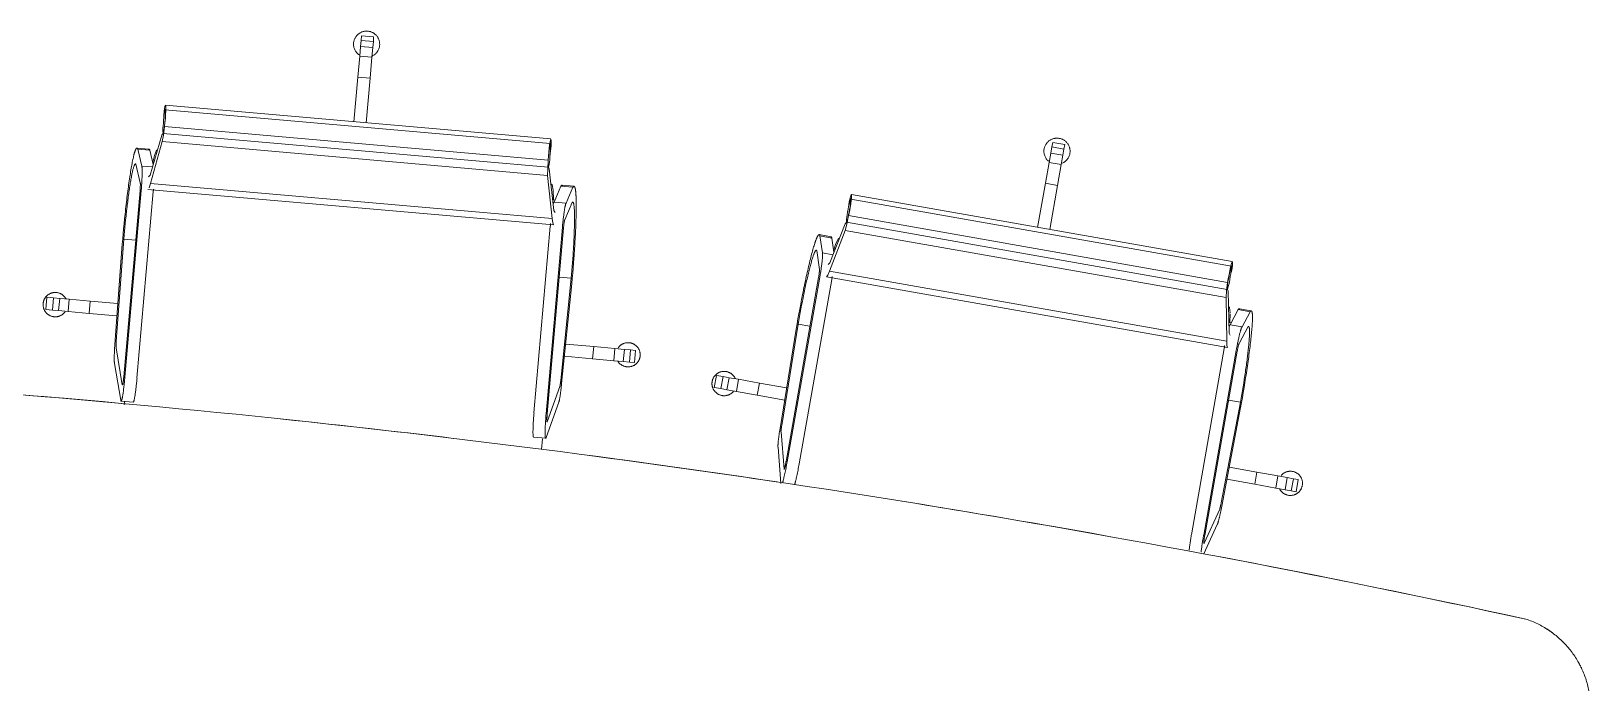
# Model space of a CAD drawing. Header units: millimetres. Extents: x -76261 to 649593, y -304265 to 60256.
# Drawn here: x 91613 to 93530, y -2218 to -1407 of the extents above; entities that cross this region are included whole.
import ezdxf

# ---------------------------------------------------------------- set-up
doc = ezdxf.new("R2010")
doc.units = ezdxf.units.MM
doc.header["$LTSCALE"] = 2000
doc.header["$MEASUREMENT"] = 0
doc.linetypes.add('Hidden 1_0mm', pattern=[1.6, 1, -0.6])
doc.layers.get('0').update_dxf_attribs({"linetype": 'CONTINUOUS'})
doc.layers.add('I-FURN', color=8, linetype='Hidden 1_0mm', lineweight=15)

# ---------------------------------------------------------------- blocks, each defined once
blk = doc.blocks.new('conference_tabel_19seater_2472 - 48_ x 144_-10749992-2nd FLOOR PLAN')
at = {"layer": 'I-FURN'}
for p, q in [((2019.3, 1761.4), (2019.8, 1767)), ((2019.8, 1767), (2034.8, 1765.7)), ((2034.8, 1765.7), (2034.4, 1760.1)), ((2017.6, 1742.1), (2018.7, 1753.8)), ((2018.7, 1753.8), (2019.3, 1761.4)), ((2033.7, 1752.5), (2018.7, 1753.8)), ((2034.4, 1760.1), (2019.3, 1761.4)), ((2033.7, 1752.5), (2032.7, 1740.7)), ((2034.4, 1760.1), (2033.7, 1752.5)), ((2015.4, 1716.1), (2017.6, 1742.1)), ((2032.7, 1740.7), (2017.6, 1742.1)), ((2032.7, 1740.7), (2030.4, 1714.8)), ((2010.6, 1661.2), (2015.4, 1716.1)), ((2030.4, 1714.8), (2015.4, 1716.1)), ((2030.4, 1714.8), (2025.6, 1659.8)), ((1776.5, 1669.5), (1776.6, 1667.4)), ((1776.6, 1667.4), (1777.8, 1675.3)), ((1777.8, 1675.3), (1778.4, 1676.6)), ((1778.5, 1669.5), (1778.1, 1664)), ((2252.2, 1634.3), (1778.3, 1675.8)), ((1778.4, 1676.6), (1778.5, 1674.9)), ((1778.5, 1674.1), (1778.5, 1670.1)), ((2252.8, 1640.1), (1778.7, 1681.6)), ((1777.4, 1656.1), (1776.2, 1648)), ((1778.1, 1664), (1777.4, 1656.2)), ((1777.5, 1655.3), (2249.4, 1614)), ((1774.3, 1644.9), (1759.6, 1595.6)), ((1760, 1585.4), (1774.7, 1636.8)), ((1776.1, 1647.8), (1774.3, 1644.9)), ((1774.7, 1636.8), (2248.9, 1595.3)), ((1775.8, 1647), (2249.7, 1605.5)), ((2251, 1628.8), (2251.7, 1632.7)), ((2251.8, 1633.5), (2252.2, 1635.1)), ((2252, 1633.9), (2252.2, 1634.3)), ((2252.2, 1635.1), (2252.6, 1633.8)), ((2252.6, 1633.8), (2252.4, 1625.7)), ((2868.1, 1622.8), (2869.4, 1630.3)), ((2869.4, 1630.3), (2870.4, 1635.8)), ((2884.2, 1627.7), (2869.4, 1630.3)), ((2870.4, 1635.8), (2885.2, 1633.2)), ((2885.2, 1633.2), (2884.2, 1627.7)), ((1758.3, 1627.6), (1743.4, 1628.9)), ((1749.4, 1606.8), (1744.5, 1627.4)), ((1759.4, 1626.1), (1744.5, 1627.4)), ((1759.4, 1626.1), (1763.5, 1608.8)), ((2249.5, 1606.6), (2249.7, 1614.7)), ((2249.7, 1614.9), (2250.4, 1622.6)), ((2250.4, 1622.6), (2251, 1628.2)), ((2252.4, 1625.7), (2252.9, 1627.8)), ((2861.5, 1585.5), (2866, 1611.2)), ((2866, 1611.2), (2868.1, 1622.8)), ((2880.9, 1608.6), (2866, 1611.2)), ((2882.9, 1620.2), (2868.1, 1622.8)), ((2882.9, 1620.2), (2880.9, 1608.6)), ((2884.2, 1627.7), (2882.9, 1620.2)), ((1742.3, 1609), (1747.6, 1586.3)), ((1762.6, 1605.7), (1749.4, 1606.8)), ((1759.6, 1595.6), (1757.8, 1593.4)), ((2248.9, 1595.3), (2254.5, 1542.1)), ((2250.8, 1603.2), (2249.5, 1606.3)), ((2256.7, 1552.1), (2250.8, 1603.2)), ((2880.9, 1608.6), (2876.3, 1582.9)), ((1747.3, 1576.5), (1727.2, 1347.2)), ((1728.6, 1347.1), (1748.7, 1576.7)), ((1763.6, 1575.4), (1743.5, 1345.8)), ((1756.9, 1578), (2256.3, 1534.3)), ((1758.4, 1580.1), (1760, 1585.4)), ((1760, 1585.4), (2254.5, 1542.1)), ((2256.8, 1562.4), (2265.2, 1581.9)), ((2265.2, 1581.9), (2280.1, 1580.6)), ((2281.4, 1581.9), (2266.5, 1583.2)), ((2280.1, 1580.6), (2271.7, 1561.1)), ((2851.9, 1531.2), (2861.5, 1585.5)), ((2876.3, 1582.9), (2861.5, 1585.5)), ((2876.3, 1582.9), (2866.8, 1528.6)), ((2255.2, 1565.1), (2257.9, 1564.9)), ((2256.8, 1562.4), (2271.7, 1561.1)), ((2269.9, 1540.6), (2279.1, 1562.1)), ((2271.7, 1561.1), (2271.7, 1561)), ((2620.6, 1554.3), (2619.2, 1546.6)), ((2619.4, 1557.8), (2621.3, 1565.6)), ((2619.4, 1559.9), (2619.4, 1557.8)), ((2621.4, 1559.8), (2620.6, 1554.3)), ((2621.3, 1565.6), (2622, 1566.8)), ((2621.9, 1564.3), (2621.5, 1560.4)), ((3090.3, 1483.4), (2621.8, 1566)), ((2622, 1566.8), (2621.9, 1565.1)), ((3091.4, 1489.1), (2622.7, 1571.7)), ((2258.1, 1549.6), (2256.7, 1552.1)), ((2615.1, 1535.6), (2596.2, 1487.8)), ((2617.2, 1538.3), (2615.1, 1535.6)), ((2616.8, 1537.6), (3085.3, 1454.9)), ((2619.2, 1546.5), (2617.3, 1538.5)), ((2619.3, 1545.7), (3085.7, 1463.5)), ((1718, 1390.9), (1727.3, 1516.8)), ((1742, 1515.5), (1727.3, 1516.8)), ((2232.1, 1303.1), (2252.2, 1532.7)), ((2267.1, 1531.4), (2247.1, 1301.8)), ((2248.4, 1301.7), (2268.5, 1530.9)), ((2597.7, 1519.8), (2583, 1522.4)), ((2587, 1499.8), (2583.9, 1520.8)), ((2598.7, 1518.2), (2583.9, 1520.8)), ((2595.7, 1477.6), (2614.9, 1527.5)), ((2598.7, 1518.2), (2601.2, 1500.6)), ((2614.9, 1527.5), (3083.7, 1444.9)), ((1725.4, 1510.7), (1716.3, 1387.1)), ((2580.1, 1502.7), (2583.4, 1479.6)), ((2600, 1497.5), (2587, 1499.8)), ((2596.2, 1487.8), (2594.2, 1485.7)), ((2595.7, 1477.6), (3084.6, 1391.4)), ((3087.4, 1471.9), (3088.5, 1477.4)), ((3088.6, 1478), (3089.7, 1481.9)), ((3090.6, 1482.9), (3089.8, 1474.8)), ((3089.8, 1474.8), (3090.5, 1476.9)), ((3090, 1483.1), (3090.3, 1483.4)), ((3090.4, 1484.2), (3090.6, 1482.9)), ((2263.2, 1469.9), (2277.8, 1468.7)), ((2277.8, 1468.7), (2265.1, 1343)), ((2266.1, 1339), (2278.6, 1462.3)), ((2582.3, 1469.8), (2542.3, 1243.2)), ((2543.7, 1242.9), (2583.7, 1469.9)), ((2598.5, 1467.3), (2558.4, 1240.3)), ((2592, 1470.4), (3085.7, 1383.4)), ((3085.2, 1456), (3086.1, 1464.1)), ((3086.1, 1464.3), (3087.4, 1471.9)), ((1631.4, 1430.3), (1632.7, 1445.3)), ((1632.7, 1445.3), (1640.8, 1444.6)), ((1639.5, 1429.6), (1640.8, 1444.6)), ((1640.8, 1444.6), (1648.5, 1443.9)), ((1647.1, 1428.9), (1648.5, 1443.9)), ((1648.5, 1443.9), (1660.2, 1442.9)), ((1658.9, 1427.8), (1660.2, 1442.9)), ((1660.2, 1442.9), (1686.1, 1440.5)), ((1684.8, 1425.5), (1686.1, 1440.5)), ((1686.1, 1440.5), (1720, 1437.5)), ((3083.7, 1444.9), (3084.6, 1391.4)), ((3086.2, 1452.6), (3085.2, 1455.8)), ((3087.6, 1401.1), (3086.2, 1452.6)), ((1639.5, 1429.6), (1631.4, 1430.3)), ((1647.1, 1428.9), (1639.5, 1429.6)), ((1658.9, 1427.8), (1647.1, 1428.9)), ((1684.8, 1425.5), (1658.9, 1427.8)), ((1718.9, 1422.4), (1684.8, 1425.5)), ((3088.7, 1425), (3088.2, 1414.2)), ((3088.6, 1411.4), (3098.7, 1430.1)), ((3098.7, 1430.1), (3113.4, 1427.5)), ((3114.8, 1428.6), (3100.1, 1431.2)), ((3113.4, 1427.5), (3103.4, 1408.8)), ((2554.8, 1406.2), (2534.9, 1283.8)), ((2536.9, 1287.4), (2557.2, 1412.1)), ((2571.7, 1409.6), (2557.2, 1412.1)), ((3087.3, 1414.2), (3089.9, 1413.7)), ((3088.8, 1398.5), (3087.6, 1401.1)), ((3088.6, 1411.3), (3088.6, 1411.4)), ((3088.6, 1411.4), (3103.4, 1408.8)), ((3099.8, 1388.5), (3110.8, 1409.1)), ((3103.4, 1408.8), (3103.3, 1408.7)), ((1725.5, 1337.7), (1717.9, 1383.1)), ((2271.1, 1387.7), (2305.7, 1384.6)), ((2304.3, 1369.6), (2305.7, 1384.6)), ((2305.7, 1384.6), (2331.6, 1382.2)), ((2330.3, 1367.2), (2331.6, 1382.2)), ((2331.6, 1382.2), (2343.3, 1381.2)), ((2342, 1366.2), (2343.3, 1381.2)), ((2343.3, 1381.2), (2351, 1380.5)), ((2349.7, 1365.5), (2351, 1380.5)), ((2351, 1380.5), (2357, 1379.9)), ((3041.5, 1155.2), (3081.5, 1382.2)), ((1715.8, 1363.9), (1723.5, 1318.5)), ((2304.3, 1369.6), (2269.5, 1372.7)), ((2330.3, 1367.2), (2304.3, 1369.6)), ((2342, 1366.2), (2330.3, 1367.2)), ((2349.7, 1365.5), (2342, 1366.2)), ((2355.6, 1364.9), (2349.7, 1365.5)), ((2357, 1379.9), (2355.6, 1364.9)), ((3096.2, 1379.6), (3056.2, 1152.6)), ((3057.6, 1152.3), (3097.5, 1379)), ((2454, 1334.3), (2456.7, 1349.1)), ((2456.7, 1349.1), (2464.7, 1347.7)), ((2462.1, 1332.9), (2464.7, 1347.7)), ((2464.7, 1347.7), (2472.3, 1346.3)), ((2469.6, 1331.5), (2472.3, 1346.3)), ((2472.3, 1346.3), (2483.8, 1344.3)), ((2481.2, 1329.4), (2483.8, 1344.3)), ((2483.8, 1344.3), (2509.5, 1339.7)), ((2263.9, 1335.3), (2248.5, 1292)), ((2462.1, 1332.9), (2454, 1334.3)), ((2469.6, 1331.5), (2462.1, 1332.9)), ((2481.2, 1329.4), (2469.6, 1331.5)), ((2506.9, 1324.8), (2481.2, 1329.4)), ((2506.9, 1324.8), (2509.5, 1339.7)), ((2540.6, 1318.8), (2506.9, 1324.8)), ((2509.5, 1339.7), (2543, 1333.7)), ((1723.9, 1317.4), (1738.8, 1316.1)), ((1727.7, 1313.1), (1728, 1316.9)), ((2247.2, 1272.7), (2262.6, 1316.1)), ((3101.4, 1316.1), (3077.8, 1192.1)), ((3078.4, 1188), (3101.6, 1309.7)), ((3086.9, 1318.7), (3101.4, 1316.1)), ((2231.6, 1273), (2246.5, 1271.7)), ((2242.5, 1270.9), (2241.3, 1257.9)), ((2539.8, 1233.8), (2536.1, 1279.7)), ((2532.4, 1260.8), (2536, 1216.1)), ((3087.6, 1236.1), (3121.8, 1230)), ((3119.2, 1215.1), (3121.8, 1230)), ((3121.8, 1230), (3147.4, 1225.4)), ((3119.2, 1215.1), (3084.8, 1221.3)), ((3144.8, 1210.5), (3119.2, 1215.1)), ((3144.8, 1210.5), (3147.4, 1225.4)), ((3156.4, 1208.4), (3144.8, 1210.5)), ((3147.4, 1225.4), (3159, 1223.3)), ((3156.4, 1208.4), (3159, 1223.3)), ((3163.9, 1207.1), (3156.4, 1208.4)), ((3159, 1223.3), (3166.6, 1221.9)), ((3163.9, 1207.1), (3166.6, 1221.9)), ((3166.6, 1221.9), (3172.5, 1220.9)), ((3172.5, 1220.9), (3169.9, 1206)), ((3169.9, 1206), (3163.9, 1207.1)), ((3075.9, 1184.6), (3056.7, 1142.7)), ((3056.5, 1129.6), (3072.9, 1165.5))]:
    blk.add_line(p, q, dxfattribs=at)
at = {"layer": 'I-FURN', "flags": 128}
for points in [[(1775.8, 1647), (1775.6, 1647.4), (1775.5, 1648.7), (1775.5, 1650.7), (1775.5, 1653.3), (1775.7, 1656.4), (1776, 1659.7), (1776.3, 1663.2), (1776.6, 1666.6), (1777, 1669.7), (1777.4, 1672.2), (1777.7, 1674.2), (1778, 1675.4), (1778.3, 1675.8)], [(1778.3, 1675.8), (1778.5, 1675.4), (1778.5, 1674.1), (1778.6, 1672.1), (1778.5, 1669.5), (1778.3, 1666.4), (1778.1, 1663.1), (1777.8, 1659.6), (1777.4, 1656.2), (1777, 1653.2), (1776.7, 1650.6), (1776.3, 1648.6), (1776, 1647.4), (1775.8, 1647)], [(1777.5, 1655.3), (1778, 1660.2), (1778.5, 1665.3), (1778.8, 1670.1), (1779, 1674.3), (1779.1, 1677.8), (1779, 1680.2), (1778.8, 1681.4), (1778.5, 1681.4), (1778, 1680), (1777.5, 1677.4), (1777, 1673.9), (1776.5, 1669.5)], [(1774.7, 1636.8), (1776.1, 1644.9), (1777.5, 1655.3)], [(2252.9, 1627.8), (2253.1, 1632.2), (2253.2, 1635.8), (2253.2, 1638.4), (2253, 1639.8), (2252.7, 1640), (2252.3, 1638.8), (2251.8, 1636.5), (2251.3, 1633), (2250.7, 1628.8), (2250.2, 1624), (2249.8, 1619), (2249.4, 1614)], [(2249.7, 1605.5), (2249.5, 1606), (2249.4, 1607.2), (2249.4, 1609.2), (2249.5, 1611.8), (2249.7, 1614.9), (2249.9, 1618.3), (2250.2, 1621.8), (2250.6, 1625.1), (2250.9, 1628.2), (2251.3, 1630.8), (2251.7, 1632.7)], [(2252.2, 1634.3), (2252.4, 1633.9), (2252.5, 1632.7), (2252.5, 1630.7), (2252.4, 1628.1), (2252.3, 1625), (2252, 1621.6), (2251.7, 1618.1), (2251.4, 1614.8), (2251, 1611.7), (2250.6, 1609.1), (2250.3, 1607.1), (2250, 1605.9), (2249.7, 1605.5)], [(1763, 1611.7), (1765, 1619.9), (1767.5, 1626.2), (1768.3, 1626.7)], [(2249.4, 1614), (2249, 1603.5), (2248.9, 1595.3)], [(2253.6, 1584.3), (2254.3, 1583.6), (2255.6, 1577), (2256.2, 1565.2)], [(2616.8, 1537.6), (2616.6, 1538), (2616.6, 1539.3), (2616.8, 1541.2), (2617.1, 1543.8), (2617.5, 1546.9), (2618.1, 1550.2), (2618.7, 1553.7), (2619.3, 1557), (2620, 1560), (2620.6, 1562.6), (2621.1, 1564.5), (2621.5, 1565.7), (2621.8, 1566)], [(2621.8, 1566), (2621.9, 1565.6), (2621.9, 1564.3), (2621.8, 1562.4), (2621.4, 1559.8), (2621, 1556.7), (2620.5, 1553.4), (2619.9, 1549.9), (2619.2, 1546.6), (2618.6, 1543.6), (2618, 1541), (2617.5, 1539.1), (2617.1, 1537.9), (2616.8, 1537.6)], [(2619.3, 1545.7), (2620.2, 1550.5), (2621.1, 1555.5), (2621.8, 1560.3), (2622.4, 1564.5), (2622.7, 1568), (2622.9, 1570.4), (2622.8, 1571.6), (2622.5, 1571.6), (2621.9, 1570.2), (2621.2, 1567.7), (2620.4, 1564.2), (2619.4, 1559.9)], [(2254.5, 1542.1), (2255.1, 1536.7), (2256.1, 1534.4)], [(2614.9, 1527.5), (2616.9, 1535.4), (2619.3, 1545.7)], [(2601, 1503.5), (2603.7, 1511.5), (2606.7, 1517.6), (2607.6, 1518)], [(2592.2, 1470.5), (2593.7, 1472.5), (2595.7, 1477.6)], [(3085.3, 1454.9), (3085.2, 1455.4), (3085.2, 1456.6), (3085.3, 1458.6), (3085.7, 1461.2), (3086.1, 1464.3), (3086.6, 1467.6), (3087.2, 1471.1), (3087.9, 1474.4), (3088.5, 1477.4), (3089.1, 1480), (3089.6, 1481.9)], [(3090.3, 1483.4), (3090.5, 1483), (3090.5, 1481.7), (3090.3, 1479.7), (3090, 1477.1), (3089.5, 1474.1), (3089, 1470.7), (3088.4, 1467.3), (3087.8, 1464), (3087.1, 1461), (3086.5, 1458.4), (3086, 1456.5), (3085.6, 1455.3), (3085.3, 1454.9)], [(3090.5, 1476.9), (3091.1, 1481.2), (3091.5, 1484.8), (3091.6, 1487.4), (3091.6, 1488.8), (3091.3, 1489), (3090.8, 1487.9), (3090.1, 1485.6), (3089.3, 1482.2), (3088.4, 1478), (3087.4, 1473.3), (3086.5, 1468.3), (3085.7, 1463.5)], [(3085.7, 1463.5), (3084.4, 1453), (3083.7, 1444.9)], [(3087.3, 1433.4), (3087.9, 1432.7), (3088.7, 1426)], [(3084.6, 1391.4), (3084.7, 1385.9), (3085.5, 1383.5)]]:
    blk.add_lwpolyline(points, dxfattribs=at)
at = {"layer": 'I-FURN'}
for centre, radius, start, end in [((2026.1, 1756.7), 16.1, 355, 175), ((2026.1, 1756.7), 16.1, 175, 235), ((2026.1, 1756.7), 16.1, 295, 355), ((2875.7, 1625), 16.1, 350, 170), ((2875.7, 1625), 16.1, 170, 230), ((2875.7, 1625), 16.1, 290, 350), ((1643, 1436.2), 15, 28.1992, 175), ((1643, 1436.2), 15, 175, 325), ((2347.9, 1374.5), 14.9, 355, 145), ((452.8, -12719.5), 14091.7, 77.70817, 102.29183), ((2347.9, 1374.5), 14.9, 211.6512, 355), ((2466.1, 1339.1), 15, 23.1992, 170), ((452.8, -12719.5), 14091.7, 84.76458, 85.65886), ((2466.1, 1339.1), 15, 170, 320), ((452.8, -12719.5), 14091.7, 83.15168, 84.06787), ((452.8, -12719.5), 14091.7, 81.51862, 82.47741), ((3162.9, 1216.3), 14.9, 350, 140), ((3162.9, 1216.3), 14.9, 206.6512, 350), ((452.8, -12719.5), 14091.7, 79.82508, 80.88736), ((452.8, -12719.5), 14091.7, 77.70817, 79.29763), ((3416.4, 939.2), 115.9, 10.8062, 71.6878), ((3416.4, 939.2), 115.9, 53.4146, 57.7819), ((3416.4, 939.2), 115.9, 38.7996, 43.6943), ((3416.4, 939.2), 115.9, 24.7121, 29.0793)]:
    blk.add_arc(centre, radius, start, end, dxfattribs=at)
for centre, major_axis, start_param, end_param in [((1733.9, 1519.4), (9.6, 109.5), 6.125214, 7.939552), ((1733.9, 1520.4), (7.8, 89.1), 6.17946, 7.9005), ((1748.8, 1518.1), (9.6, 109.5), 6.125214, 6.384406), ((1746.6, 1576.9), (2.6, 29.9), 4.712389, 6.171683), ((1817.4, 2319.2), (62.8, 717.6), 3.027476, 3.03009), ((1746.6, 1576.6), (0.87, 9.96), 4.712389, 6.074241), ((1761.5, 1575.6), (2.6, 29.9), 4.712389, 4.815209), ((2256.9, 1473.6), (9.6, 109.5), 6.181965, 6.441156), ((2271.8, 1472.3), (9.6, 109.5), 4.626819, 6.441156), ((2254.3, 1532.5), (2.6, 29.9), 0.111503, 0.354718), ((2313.5, 2275.8), (62.8, 717.6), 3.253095, 3.255709), ((2269.2, 1531.2), (2.6, 29.9), 0.111503, 1.570796), ((2272, 1473.3), (7.8, 89.1), 4.665871, 6.386911), ((2254.3, 1532.5), (2.6, 29.9), 1.455281, 1.570796), ((2269.2, 1530.9), (0.87, 9.96), 0.208944, 1.570796), ((2563.9, 1414.1), (19.1, 108.3), 6.125214, 7.939552), ((2578.6, 1411.5), (19.1, 108.3), 6.125214, 6.384406), ((2564, 1415.1), (15.5, 88.1), 6.17946, 7.9005), ((2581.7, 1470.3), (5.2, 29.5), 4.712389, 6.171683), ((2716.9, 2203.6), (125.1, 709.4), 3.027476, 3.03009), ((2581.6, 1470), (1.74, 9.85), 4.712389, 6.074241), ((2596.4, 1467.7), (5.2, 29.5), 4.712389, 4.827041), ((3081, 1322.9), (19.1, 108.3), 6.181965, 6.441156), ((3095.7, 1320.3), (19.1, 108.3), 4.626819, 6.441156), ((3083.5, 1381.8), (5.2, 29.5), 0.111503, 0.354718), ((3098.3, 1379.2), (5.2, 29.5), 0.111503, 1.570796), ((3096, 1321.3), (15.5, 88.1), 4.665871, 6.386911), ((1718.9, 1392.7), (2.6, 29.9), 1.766125, 2.879793), ((1718.9, 1392.7), (0.87, 9.96), 1.766125, 2.879793), ((3083.5, 1381.8), (5.2, 29.5), 1.455281, 1.570796), ((3098.2, 1378.9), (1.74, 9.85), 0.208944, 1.570796), ((1726.6, 1347.3), (2.6, 29.9), 2.879793, 4.712389), ((1726.6, 1347.3), (0.87, 9.96), 2.879793, 4.712389), ((1741.5, 1346), (2.6, 29.9), 3.141593, 4.712389), ((2264.6, 1345), (0.87, 9.96), 3.403392, 4.517061), ((2264.6, 1345), (2.6, 29.9), 3.403392, 4.517061), ((2234.2, 1302.9), (2.6, 29.9), 1.570796, 3.141593), ((2249.1, 1301.6), (2.6, 29.9), 1.570796, 3.403392), ((2249.1, 1301.6), (0.87, 9.96), 1.570796, 3.403392), ((2537.9, 1289.2), (1.74, 9.85), 1.766125, 2.879793), ((2537.9, 1289.2), (5.2, 29.5), 1.766125, 2.879793), ((2541.6, 1243.3), (5.2, 29.5), 3.665191, 4.712389), ((2541.6, 1243.3), (1.74, 9.85), 2.879793, 4.712389), ((2556.4, 1240.7), (5.2, 29.5), 3.665191, 4.712389), ((3077.4, 1194.1), (1.74, 9.85), 3.403392, 4.517061), ((3077.4, 1194.1), (5.2, 29.5), 3.403392, 4.517061), ((3043.5, 1154.8), (5.2, 29.5), 1.570796, 2.356194), ((3058.2, 1152.2), (5.2, 29.5), 1.570796, 2.356194), ((3058.2, 1152.2), (1.74, 9.85), 1.570796, 3.403392)]:
    blk.add_ellipse(centre, major_axis=major_axis, ratio=0.069756, start_param=start_param, end_param=end_param, dxfattribs=at)
blk = doc.blocks.new('Xrexf_Office')
at = {"layer": 'I-FURN'}
blk.add_blockref('conference_tabel_19seater_2472 - 48_ x 144_-10749992-2nd FLOOR PLAN', (90000, -3179.4), dxfattribs=at)

msp = doc.modelspace()

# ---------------------------------------------------------------- block references
at = {"linetype": 'ByBlock'}
msp.add_blockref('Xrexf_Office', (0, 0), dxfattribs=at)

doc.saveas('drawing.dxf')
